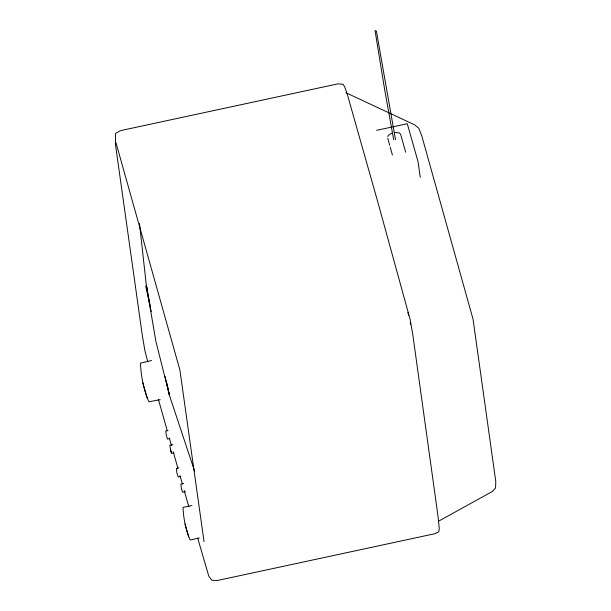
<?xml version="1.0" encoding="UTF-8"?>
<svg xmlns="http://www.w3.org/2000/svg" width="611" height="611" viewBox="0 0 611 611"><rect width="100%" height="100%" fill="white"/><g stroke="black" fill="none" stroke-linecap="round" stroke-linejoin="round"><path stroke-width="0.92" d="M387.779 136.734L388.268 135.474L391.766 133.083M438.522 521.221L492.313 491.504L495.529 488.044L495.804 481.674L473.051 319.232L421.766 135.818L418.741 128.195L414.709 124.873L345.91 92.712M168.01 430.526L165.741 431.099L166.268 435.078L167.49 439.019L169.789 438.553M151.566 360.521L140.446 363.171C141.08 376.246 143.6 389.894 148.924 401.801L160.151 399.647M178.71 467.904L176.38 468.431L176.862 472.799L178.16 476.985L180.604 476.488M183.628 483.538L180.879 484.164L181.33 488.273L182.559 492.214L185.354 491.649M199.316 537.97L190.151 540.017C185.66 529.951 183.529 518.426 182.995 507.382L191.953 505.518M376.613 130.326L407.277 123.735L418.039 161.663L420.231 177.274M172.89 444.64L169.835 445.274L169.858 446.076L171.569 453.393L173.868 452.927M394.821 132.373L399.678 133.022L400.686 134.603L405.681 152.223M115.937 142.607L179.901 370.029L204.036 541.629M194.657 471.302L169.522 395.63L155.851 341.159L146.327 285.306L139.499 223.534M170.347 449.444L171.271 452.69M185.034 524.032L188.73 536.97M142.859 382.883L147.236 398.196M158.402 399.441L167.254 430.671M169.331 438.018L171.416 445.366M173.234 451.789L177.923 468.324M180.001 475.671L182.345 483.935M184.171 490.366L188.852 506.893M197.704 538.123L208.817 576.234L211.872 580.313L217.623 580.45L434.994 533.686L438.813 531.822L439.256 528.484L438.041 516.432L412.723 334.156L410.126 319.431L377.858 202.218L347.178 93.88L344.612 86.724L343.061 84.234L337.914 83.86L120.55 130.624L115.571 133.419L115.418 144.219L142.187 334.484L144.883 350.653L147.77 361.849M387.771 138.246L389.726 145.334M390.215 147.106L392.415 155.072M407.919 312.519L408.591 315.284M165.054 376.323L169.522 395.63L166.986 383.578M145.739 286.192L150.604 308.502M147.495 290.867L146.327 285.306L149.328 301.2M149.68 303.071L150.039 304.942M150.925 309.617L151.276 311.488M393.675 139.675L384.647 89.565L375.032 30.55L376.399 31.123L395.5 139.705M410.264 322.684L410.584 324.556"/></g></svg>
